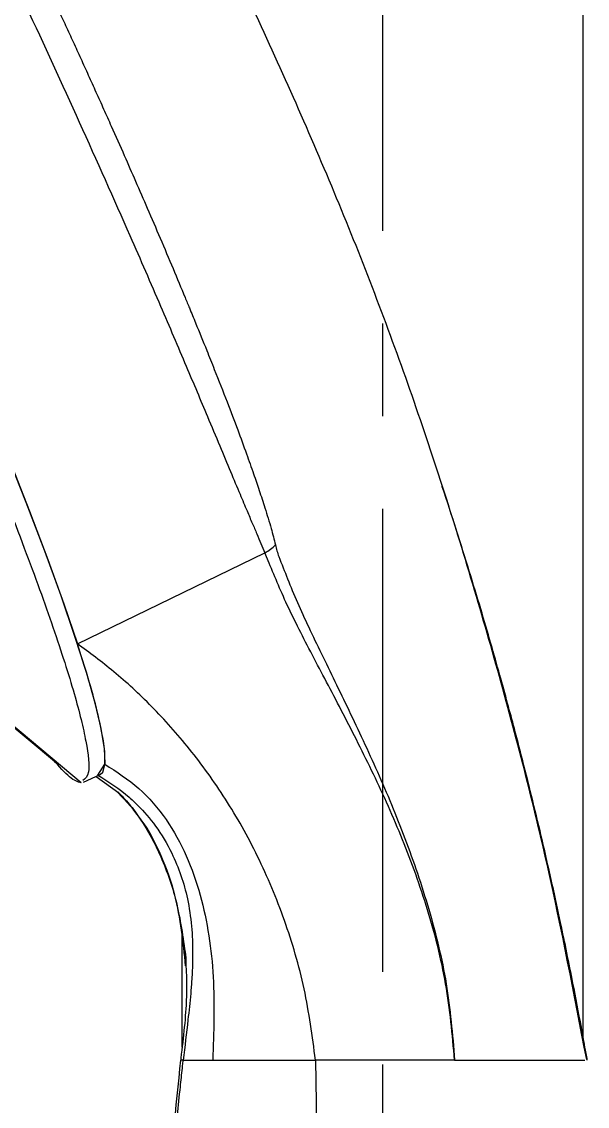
# Model space of a CAD drawing. Header units: millimetres. Extents: x 6110 to 6704, y -2661 to -1821.
# Drawn here: x 6572.9 to 6580.65, y -2191.2 to -2176.33 of the extents above; entities that cross this region are included whole.
import ezdxf

# ---------------------------------------------------------------- set-up
doc = ezdxf.new("R2010")
doc.units = ezdxf.units.MM
doc.header["$LTSCALE"] = 0.1
doc.linetypes.add('CENTERX2', pattern=[101.6, 63.5, -12.7, 12.7, -12.7])
doc.layers.get('0').update_dxf_attribs({"lineweight": 15})
doc.layers.add('CENTER', color=1, linetype='CENTERX2')

msp = doc.modelspace()

# ---------------------------------------------------------------- linework, layer by layer
at = {"linetype": 'Continuous', "lineweight": 25}
for p, q in [((6580.5918, -2190.3288), (6580.5918, -2167.6248)), ((6573.6618, -2184.8589), (6576.2316, -2183.6096)), ((6576.2883, -2183.7528), (6576.2316, -2183.6096)), ((6572.6274, -2185.8642), (6573.3467, -2186.4673)), ((6573.7134, -2186.764), (6572.7512, -2185.9566)), ((6573.9411, -2186.6574), (6574.0392, -2186.511)), ((6573.7469, -2186.7568), (6573.9743, -2186.6504)), ((6573.9174, -2186.677), (6574.2277, -2186.8996)), ((6575.0918, -2188.8429), (6575.0918, -2190.3892)), ((6575.1117, -2190.5655), (6575.0817, -2190.5656)), ((6580.6069, -2190.5655), (6580.6152, -2190.5655))]:
    msp.add_line(p, q, dxfattribs=at)
at = {"linetype": 'Continuous', "lineweight": 25, "flags": 128}
for points in [[(6573.9743, -2186.6504), (6574.0097, -2186.6172), (6574.0404, -2186.4971), (6574.033, -2186.2981), (6573.9875, -2186.022), (6573.9044, -2185.6711), (6573.7844, -2185.2483), (6573.6284, -2184.7574), (6573.4379, -2184.2025), (6573.2144, -2183.5883), (6572.9598, -2182.92), (6572.6764, -2182.2034), (6572.3665, -2181.4446), (6572.0328, -2180.65), (6571.6781, -2179.8265), (6571.3054, -2178.981), (6570.918, -2178.1208), (6570.5192, -2177.2532), (6570.1122, -2176.3856), (6569.7007, -2175.5255)], [(6569.745, -2175.6172), (6570.1592, -2176.485), (6570.5684, -2177.3594), (6570.9689, -2178.2328), (6571.3574, -2179.0979), (6571.7304, -2179.9469), (6572.0848, -2180.7726), (6572.4175, -2181.5679), (6572.7255, -2182.3259), (6573.0062, -2183.0399), (6573.2573, -2183.7038), (6573.4764, -2184.3119), (6573.6618, -2184.8589)]]:
    msp.add_lwpolyline(points, dxfattribs=at)
at = {"linetype": 'Continuous', "lineweight": 25}
for points, knots in [([(6564.9837, -2167.9566), (6565.0323, -2167.9721), (6565.1305, -2168.0035), (6565.3919, -2168.2792), (6565.7643, -2168.7807), (6566.2672, -2169.5637), (6566.8606, -2170.5756), (6567.5205, -2171.7696), (6568.2376, -2173.1344), (6568.9801, -2174.606), (6569.74, -2176.1695), (6570.4814, -2177.7528), (6571.1986, -2179.3387), (6571.8555, -2180.8551), (6572.4479, -2182.2852), (6572.9467, -2183.5637), (6573.3492, -2184.6754), (6573.636, -2185.5726), (6573.7966, -2186.2366), (6573.8415, -2186.6526), (6573.768, -2186.7072), (6573.735, -2186.7317)], [0, 0, 0, 0, 0.0422903, 0.0853302, 0.1389109, 0.1940454, 0.2476263, 0.3027609, 0.3563417, 0.411476, 0.4650566, 0.5201913, 0.5737719, 0.6289064, 0.6824872, 0.7376216, 0.7912024, 0.8463372, 0.8999176, 0.9550518, 1, 1, 1, 1]), ([(6580.6385, -2190.5591), (6580.4669, -2189.6636), (6580.1167, -2187.8366), (6579.4109, -2185.1281), (6578.6045, -2182.4439), (6577.6666, -2179.801), (6576.5667, -2177.2008), (6575.7632, -2175.4865), (6575.3615, -2174.6295)], [0, 0, 0, 0, 0.1612308, 0.3288965, 0.4965665, 0.6643584, 0.8322079, 1, 1, 1, 1]), ([(6573.2974, -2175.9413), (6573.3312, -2176.0143), (6573.3993, -2176.1611), (6573.5014, -2176.3826), (6573.6043, -2176.6069), (6573.7078, -2176.8336), (6573.8118, -2177.0628), (6573.9164, -2177.2941), (6574.0212, -2177.5276), (6574.1513, -2177.8188), (6574.2976, -2178.1488), (6574.462, -2178.524), (6574.6266, -2178.9013), (6574.7978, -2179.3036), (6574.9718, -2179.7106), (6575.1039, -2180.0284), (6575.1911, -2180.2411), (6575.2393, -2180.3565), (6575.3187, -2180.5529), (6575.4197, -2180.8001), (6575.5641, -2181.1624), (6575.7073, -2181.5283), (6575.8533, -2181.9131), (6575.9738, -2182.2409), (6576.0715, -2182.516), (6576.1556, -2182.7622), (6576.2366, -2183.0136), (6576.3142, -2183.2621), (6576.3564, -2183.4285), (6576.3754, -2183.5035)], [0, 0, 0, 0, 0.0252185, 0.0507734, 0.0766672, 0.1028975, 0.1294658, 0.1563716, 0.1836156, 0.2111992, 0.2587734, 0.3004722, 0.3452681, 0.3954253, 0.4475247, 0.497663, 0.5162199, 0.5294888, 0.5428562, 0.5927933, 0.6280968, 0.6901787, 0.7457297, 0.7947461, 0.8372275, 0.8731745, 0.9121675, 0.960366, 1, 1, 1, 1]), ([(6572.9563, -2176.11), (6573.2029, -2176.6452), (6573.6974, -2177.7183), (6574.3109, -2179.0979), (6574.7918, -2180.2047), (6575.1441, -2181.0302), (6575.4097, -2181.6608), (6575.6086, -2182.1361), (6575.7568, -2182.4913), (6575.8807, -2182.7876), (6575.979, -2183.0211), (6576.0553, -2183.2011), (6576.139, -2183.3946), (6576.1952, -2183.525), (6576.2316, -2183.6096)], [0, 0, 0, 0, 0.1820338, 0.3649929, 0.4845676, 0.5923318, 0.6882853, 0.7476352, 0.8026814, 0.8534274, 0.8926299, 0.922646, 0.9498283, 1, 1, 1, 1]), ([(6580.6469, -2190.5655), (6580.6364, -2190.506), (6580.6098, -2190.3563), (6580.5456, -2190.0043), (6580.4373, -2189.4352), (6580.2681, -2188.6063), (6580.047, -2187.6116), (6579.8315, -2186.7256), (6579.6627, -2186.0744), (6579.5519, -2185.6606), (6579.4449, -2185.2718), (6579.3226, -2184.84), (6579.1837, -2184.3656), (6579.0274, -2183.8487), (6578.8509, -2183.2904), (6578.7275, -2182.9014), (6578.6581, -2182.7002), (6578.6573, -2182.6978)], [0, 0, 0, 0, 0.0223474, 0.0561334, 0.132143, 0.2362761, 0.3685321, 0.5084564, 0.5729981, 0.6170285, 0.6666693, 0.7219227, 0.7827894, 0.8492671, 0.9213584, 0.9990627, 1, 1, 1, 1]), ([(6576.2316, -2183.6096), (6576.2579, -2183.5945), (6576.3105, -2183.5643), (6576.3538, -2183.5238), (6576.3754, -2183.5035)], [0, 0, 0, 0, 0.5000129, 1, 1, 1, 1]), ([(6576.3754, -2183.5035), (6576.3816, -2183.5306), (6576.394, -2183.5846), (6576.4119, -2183.6358), (6576.4209, -2183.6614)], [0, 0, 0, 0, 0.500144, 1, 1, 1, 1]), ([(6578.8298, -2190.5652), (6578.7977, -2190.216), (6578.7335, -2189.5173), (6578.4728, -2188.4971), (6578.1256, -2187.5329), (6577.7203, -2186.6362), (6577.2994, -2185.8071), (6576.8978, -2185.0484), (6576.5382, -2184.3538), (6576.3716, -2183.9531), (6576.2883, -2183.7528)], [0, 0, 0, 0, 0.1249133, 0.249895, 0.3748041, 0.4998868, 0.62494, 0.7499652, 0.874991, 1, 1, 1, 1]), ([(6576.4208, -2183.6613), (6576.4999, -2183.8656), (6576.6581, -2184.274), (6576.9982, -2184.9835), (6577.3774, -2185.7586), (6577.7745, -2186.6044), (6578.1575, -2187.5161), (6578.4879, -2188.4897), (6578.7413, -2189.5143), (6578.8003, -2190.2149), (6578.8298, -2190.5652)], [0, 0, 0, 0, 0.12500909, 0.25003469, 0.37506037, 0.50009774, 0.6251522, 0.75009915, 0.87505934, 1, 1, 1, 1]), ([(6574.0392, -2186.511), (6574.0399, -2186.4374), (6574.0412, -2186.2902), (6573.9702, -2185.921), (6573.8507, -2185.4562), (6573.7247, -2185.058), (6573.6618, -2184.8589)], [0, 0, 0, 0, 0.2500035, 0.500006, 0.7500073, 1, 1, 1, 1]), ([(6576.9237, -2190.5652), (6576.8799, -2190.2383), (6576.7922, -2189.5846), (6576.512, -2188.64), (6576.1442, -2187.7593), (6575.6971, -2186.9707), (6575.2014, -2186.2847), (6574.6821, -2185.7054), (6574.1573, -2185.2228), (6573.827, -2184.9802), (6573.6618, -2184.8589)], [0, 0, 0, 0, 0.1249542, 0.2499042, 0.3748684, 0.4998417, 0.6247881, 0.7498675, 0.874916, 1, 1, 1, 1]), ([(6573.7134, -2186.764), (6573.6663, -2186.7509), (6573.5744, -2186.7252), (6573.4124, -2186.542), (6573.3336, -2186.453)], [0, 0, 0, 0, 0.5137927, 1, 1, 1, 1]), ([(6574.0392, -2186.511), (6574.1994, -2186.6136), (6574.52, -2186.8189), (6574.8917, -2187.2595), (6575.1681, -2187.7598), (6575.4158, -2188.48), (6575.5568, -2189.4269), (6575.5292, -2190.1857), (6575.5155, -2190.5653)], [0, 0, 0, 0, 0.1248911, 0.2498099, 0.3748056, 0.4998758, 0.7498078, 1, 1, 1, 1]), ([(6573.9411, -2186.6574), (6574.0901, -2186.7519), (6574.2444, -2186.8499), (6574.4152, -2187.0016), (6574.5448, -2187.1242), (6574.7509, -2187.3658), (6575.0035, -2187.789), (6575.2043, -2188.3797), (6575.2468, -2188.9317), (6575.2376, -2189.3014), (6575.2277, -2189.4828), (6575.2102, -2189.7093), (6575.1695, -2190.0775), (6575.1335, -2190.3817), (6575.1117, -2190.5655)], [0, 0, 0, 0, 0.1206706, 0.1250361, 0.1567565, 0.2430469, 0.3418588, 0.493051, 0.6657792, 0.7177281, 0.746324, 0.7902075, 0.8732452, 1, 1, 1, 1]), ([(6574.2172, -2186.8894), (6574.2687, -2186.9424), (6574.371, -2187.0477), (6574.586, -2187.3382), (6574.8324, -2187.8017), (6575.0522, -2188.4525), (6575.1154, -2188.9309), (6575.1488, -2189.1833)], [0, 0, 0, 0, 0.1067912, 0.2117764, 0.4391745, 0.7041784, 1, 1, 1, 1]), ([(6575.1439, -2189.2743), (6575.1106, -2188.9472), (6575.058, -2188.4306), (6574.8226, -2187.763), (6574.5721, -2187.2768), (6574.3301, -2187.0198), (6574.218, -2186.9008)], [0, 0, 0, 0, 0.3761697, 0.5941696, 0.8120385, 1, 1, 1, 1]), ([(6575.141, -2189.1029), (6575.1518, -2189.3138), (6575.1741, -2189.7478), (6575.1068, -2190.3055), (6575.0722, -2190.5923)], [0, 0, 0, 0, 0.4858284, 1, 1, 1, 1]), ([(6575.075, -2190.5656), (6575.0074, -2191.2199), (6574.8828, -2192.4247), (6574.7258, -2194.0774), (6574.6111, -2195.4195), (6574.5302, -2196.4501), (6574.4707, -2197.2626), (6574.4192, -2198.0099), (6574.3653, -2198.8504), (6574.2979, -2200.0023), (6574.2227, -2201.4955), (6574.1508, -2203.3073), (6574.0965, -2205.2588), (6574.0638, -2207.2626), (6574.0626, -2208.6151), (6574.0619, -2209.2872)], [0, 0, 0, 0, 0.1051957, 0.19371, 0.2655197, 0.3206333, 0.3590598, 0.3958281, 0.4404527, 0.4937393, 0.5803442, 0.6795273, 0.7836796, 0.8925072, 1, 1, 1, 1]), ([(6574.1072, -2209.2871), (6574.1118, -2208.3095), (6574.1207, -2206.4359), (6574.1888, -2203.7495), (6574.2838, -2201.3109), (6574.3986, -2199.122), (6574.5231, -2197.1838), (6574.6491, -2195.4968), (6574.7692, -2194.0613), (6574.8773, -2192.877), (6574.9634, -2191.993), (6575.0265, -2191.3723), (6575.0677, -2190.9781), (6575.0932, -2190.7377), (6575.1063, -2190.6159), (6575.1103, -2190.5784), (6575.1117, -2190.5655)], [0, 0, 0, 0, 0.1563474, 0.2996438, 0.4297717, 0.5466447, 0.6502013, 0.7403979, 0.8172047, 0.8806054, 0.9305892, 0.9592685, 0.9803972, 0.9939739, 0.9979305, 1, 1, 1, 1]), ([(6575.1117, -2190.5655), (6575.1515, -2190.5655), (6575.2311, -2190.5654), (6575.4207, -2190.5654), (6575.5155, -2190.5653)], [0, 0, 0, 0, 0.4999992, 1, 1, 1, 1]), ([(6575.5155, -2190.5653), (6575.5768, -2190.5653), (6575.6993, -2190.5653), (6576.045, -2190.5652), (6576.4661, -2190.5652), (6576.7712, -2190.5652), (6576.9237, -2190.5652)], [0, 0, 0, 0, 0.2500066, 0.5000136, 0.7500146, 1, 1, 1, 1]), ([(6576.9237, -2190.5652), (6576.9328, -2191.084), (6576.951, -2192.1226), (6576.78, -2193.6723), (6576.6777, -2195.2275), (6576.5721, -2196.7836), (6576.4825, -2198.3415), (6576.3521, -2200.9414), (6576.2207, -2204.5895), (6576.2011, -2207.7201), (6576.1914, -2209.2867)], [0, 0, 0, 0, 0.0830929, 0.1663306, 0.2495788, 0.3328409, 0.4161212, 0.4994256, 0.7495206, 1, 1, 1, 1]), ([(6578.8298, -2190.5652), (6578.5198, -2190.5652), (6577.9, -2190.5652), (6577.2491, -2190.5652), (6576.9237, -2190.5652)], [0, 0, 0, 0, 0.5001172, 1, 1, 1, 1]), ([(6578.8298, -2190.5652), (6579.1078, -2190.5652), (6579.6635, -2190.5653), (6580.2588, -2190.5653), (6580.5898, -2190.5654), (6580.6032, -2190.5655), (6580.6069, -2190.5655)], [0, 0, 0, 0, 0.29557188, 0.5910538, 0.88651894, 1, 1, 1, 1])]:
    msp.add_open_spline(points, degree=3, knots=knots, dxfattribs=at)
at = {"layer": 'CENTER'}
msp.add_line((6577.8418, -2071.2476), (6577.8418, -2347.331), dxfattribs=at)

doc.saveas('drawing.dxf')
